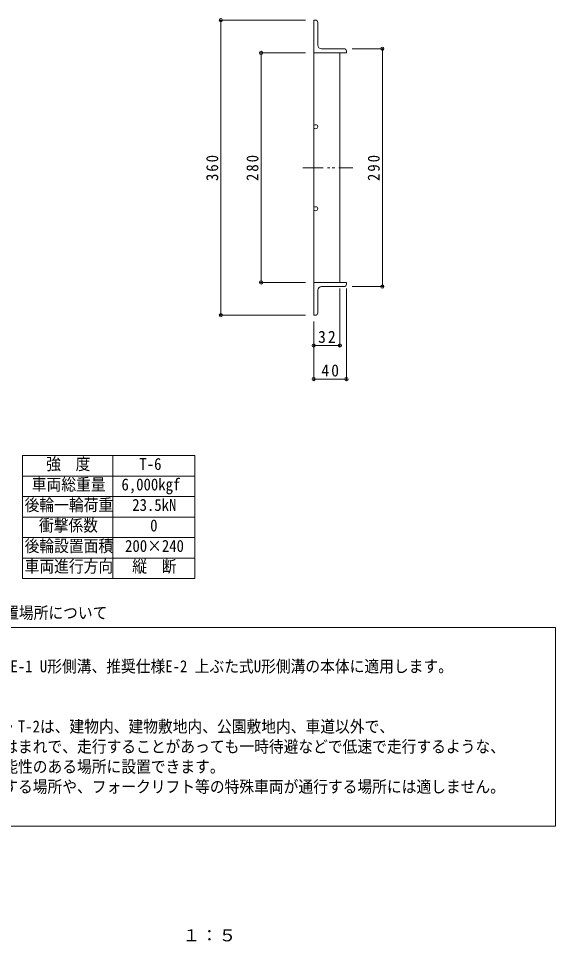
# Model space of a CAD drawing. Units: millimetres, scale not verified. Extents: x -756 to 910, y -687 to 577.
# Drawn here: x 255 to 910, y -680 to 446 of the extents above; entities that cross this region are included whole.
import ezdxf
from ezdxf.enums import TextEntityAlignment as Align

# ---------------------------------------------------------------- set-up
doc = ezdxf.new("R2010")
doc.units = ezdxf.units.MM
doc.header["$LTSCALE"] = 5
doc.header["$PDMODE"] = 32
doc.header["$PDSIZE"] = 4
doc.linetypes.add('DOUBLE_CHAIN1', pattern=[8.8, 5, -1, 0.6, -0.6, 0.6, -1])
for name, color, linetype, lineweight in [('A-1_ピット', 2, 'Continuous', 9), ('A-2_蓋', 3, 'Continuous', 9), ('A-4_寸法', 7, 'Continuous', 9), ('F-5_F-5ﾚｲﾔ', 7, 'Continuous', 9)]:
    doc.layers.add(name, color=color, linetype=linetype, lineweight=lineweight)
doc.styles.add('ＭＳ ゴシック', font='')
doc.styles.get('ＭＳ ゴシック').set_extended_font_data('MS Gothic')

msp = doc.modelspace()

# ---------------------------------------------------------------- linework, layer by layer
at = {"layer": 'A-1_ピット'}
for p, q in [((617.028, 443.959), (615.028, 443.959)), ((615.028, 443.959), (615.028, 403.959)), ((620.028, 440.959), (620.028, 413.459)), ((652.028, 408.959), (624.528, 408.959)), ((655.028, 405.959), (655.028, 403.959)), ((615.028, 403.959), (655.028, 403.959)), ((615.028, 123.959), (615.028, 83.959)), ((655.028, 123.959), (615.028, 123.959)), ((655.028, 121.959), (655.028, 123.959)), ((620.028, 86.959), (620.028, 114.459)), ((652.028, 118.959), (624.528, 118.959)), ((617.028, 83.959), (615.028, 83.959))]:
    msp.add_line(p, q, dxfattribs=at)
for centre, radius, start, end in [((617.028, 440.959), 3, 0, 90), ((624.528, 413.459), 4.5, 180, 270), ((652.028, 405.959), 3, 0, 90), ((624.528, 114.459), 4.5, 90, 180), ((652.028, 121.959), 3, 270, 0), ((617.028, 86.959), 3, 270, 0)]:
    msp.add_arc(centre, radius, start, end, dxfattribs=at)
at = {"layer": 'A-2_蓋'}
for p, q in [((615.028, 403.959), (615.028, 123.959)), ((647.028, 403.959), (647.028, 123.959))]:
    msp.add_line(p, q, dxfattribs=at)
at = {"layer": 'A-2_蓋', "linetype": 'DOUBLE_CHAIN1'}
msp.add_line((601.753, 263.959), (662.783, 263.959), dxfattribs=at)
at = {"layer": 'A-2_蓋'}
for centre in [(617.528, 313.917), (617.528, 213.917)]:
    msp.add_circle(centre, 2.5, dxfattribs=at)
at = {"layer": 'A-4_寸法'}
for p, q in [((500.305, 443.959), (605.028, 443.959)), ((501.805, 83.959), (501.805, 443.959)), ((700.27, 408.959), (662.028, 408.959)), ((698.77, 118.959), (698.77, 408.959)), ((549.331, 403.959), (605.028, 403.959)), ((550.831, 123.959), (550.831, 403.959)), ((549.331, 123.959), (605.028, 123.959)), ((647.028, 116.459), (647.028, 45.615)), ((655.028, 116.459), (655.028, 4.648)), ((700.27, 118.959), (662.028, 118.959)), ((500.305, 83.959), (605.028, 83.959)), ((615.028, 76.459), (615.028, 4.648)), ((615.028, 47.115), (647.028, 47.115)), ((615.028, 6.148), (655.028, 6.148))]:
    msp.add_line(p, q, dxfattribs=at)
for p in [(501.805, 443.959), (550.831, 403.959), (698.77, 408.959), (550.831, 123.959), (698.77, 118.959), (501.805, 83.959), (615.028, 47.115), (647.028, 47.115), (615.028, 6.148), (655.028, 6.148)]:
    msp.add_point(p, dxfattribs=at)
at = {"layer": 'F-5_F-5ﾚｲﾔ', "color": 2}
for p, q in [((260, -87.055), (260, -237.055)), ((260, -87.055), (470, -87.055)), ((370, -87.055), (370, -237.055)), ((470, -87.055), (470, -237.055)), ((260, -112.055), (470, -112.055)), ((260, -137.055), (470, -137.055)), ((260, -162.055), (470, -162.055)), ((260, -187.055), (470, -187.055)), ((260, -212.055), (470, -212.055)), ((260, -237.055), (470, -237.055)), ((40, -296.661), (910, -296.661))]:
    msp.add_line(p, q, dxfattribs=at)
msp.add_lwpolyline([(910, -296.661), (910, -539.054), (40, -539.054)], dxfattribs=at)

# ---------------------------------------------------------------- texts
at = {"layer": 'A-4_寸法', "color": 2, "char_height": 14.66, "attachment_point": 7, "rotation": 90, "style": 'ＭＳ ゴシック'}
for s, insert in [('\\T1.27;\\W0.9;360', (498.805, 247.709)), ('\\T1.27;\\W0.9;280', (547.831, 247.709)), ('\\T1.27;\\W0.9;290', (695.77, 247.709))]:
    msp.add_mtext(s, dxfattribs=dict(at, insert=insert))
at = {"layer": 'A-4_寸法', "color": 2, "char_height": 14.66, "attachment_point": 7, "style": 'ＭＳ ゴシック'}
for s, insert in [('\\T1.27;\\W0.95;32', (620.403, 50.115)), ('\\T1.27;\\W0.95;40', (624.403, 9.148))]:
    msp.add_mtext(s, dxfattribs=dict(at, insert=insert))
at = {"layer": 'F-5_F-5ﾚｲﾔ', "style": 'ＭＳ ゴシック', "width": 0.9}
for s, p in [('強\u3000度', (288.75, -109.055)), ('T-6', (402.5, -109.055)), ('車両総重量', (271.25, -134.055)), ('6,000kgf', (380.625, -134.055)), ('後輪一輪荷重', (262.5, -159.055)), ('23.5kN', (393.75, -159.055)), ('衝撃係数', (280, -184.055)), ('0', (415.625, -184.055)), ('後輪設置面積', (262.5, -209.055)), ('200×240', (385, -209.055)), ('車両進行方向', (262.5, -234.055)), ('縦\u3000断', (393.75, -234.055)), ('適用Ｕ形側溝および、設置場所について', (39.559, -290.595)), ('\u3000JIS A 5372 推奨仕様E-1 U形側溝、推奨仕様E-2 上ぶた式U形側溝の本体に適用します。', (56.474, -355.842)), ('\u3000適用荷重 T-14・T-6・T-2は、建物内、建物敷地内、公園敷地内、車道以外で、', (56.474, -429.251)), ('\u3000車両が走行することはまれで、走行することがあっても一時待避などで低速で走行するような、', (56.474, -453.72)), ('\u3000車両が乗り入れる可能性のある場所に設置できます。 ', (56.474, -478.189)), ('\u3000※車両が頻繁に通行する場所や、フォークリフト等の特殊車両が通行する場所には適しません。', (56.474, -502.659))]:
    msp.add_text(s, height=14.66, dxfattribs=at).set_placement(p, align=Align.BOTTOM_LEFT)
at = {"layer": 'F-5_F-5ﾚｲﾔ', "color": 2, "style": 'ＭＳ ゴシック', "width": 1.1}
msp.add_text('１：５', height=14.66, dxfattribs=at).set_placement((454.889, -683.96), align=Align.BOTTOM_LEFT)

doc.saveas('drawing.dxf')
